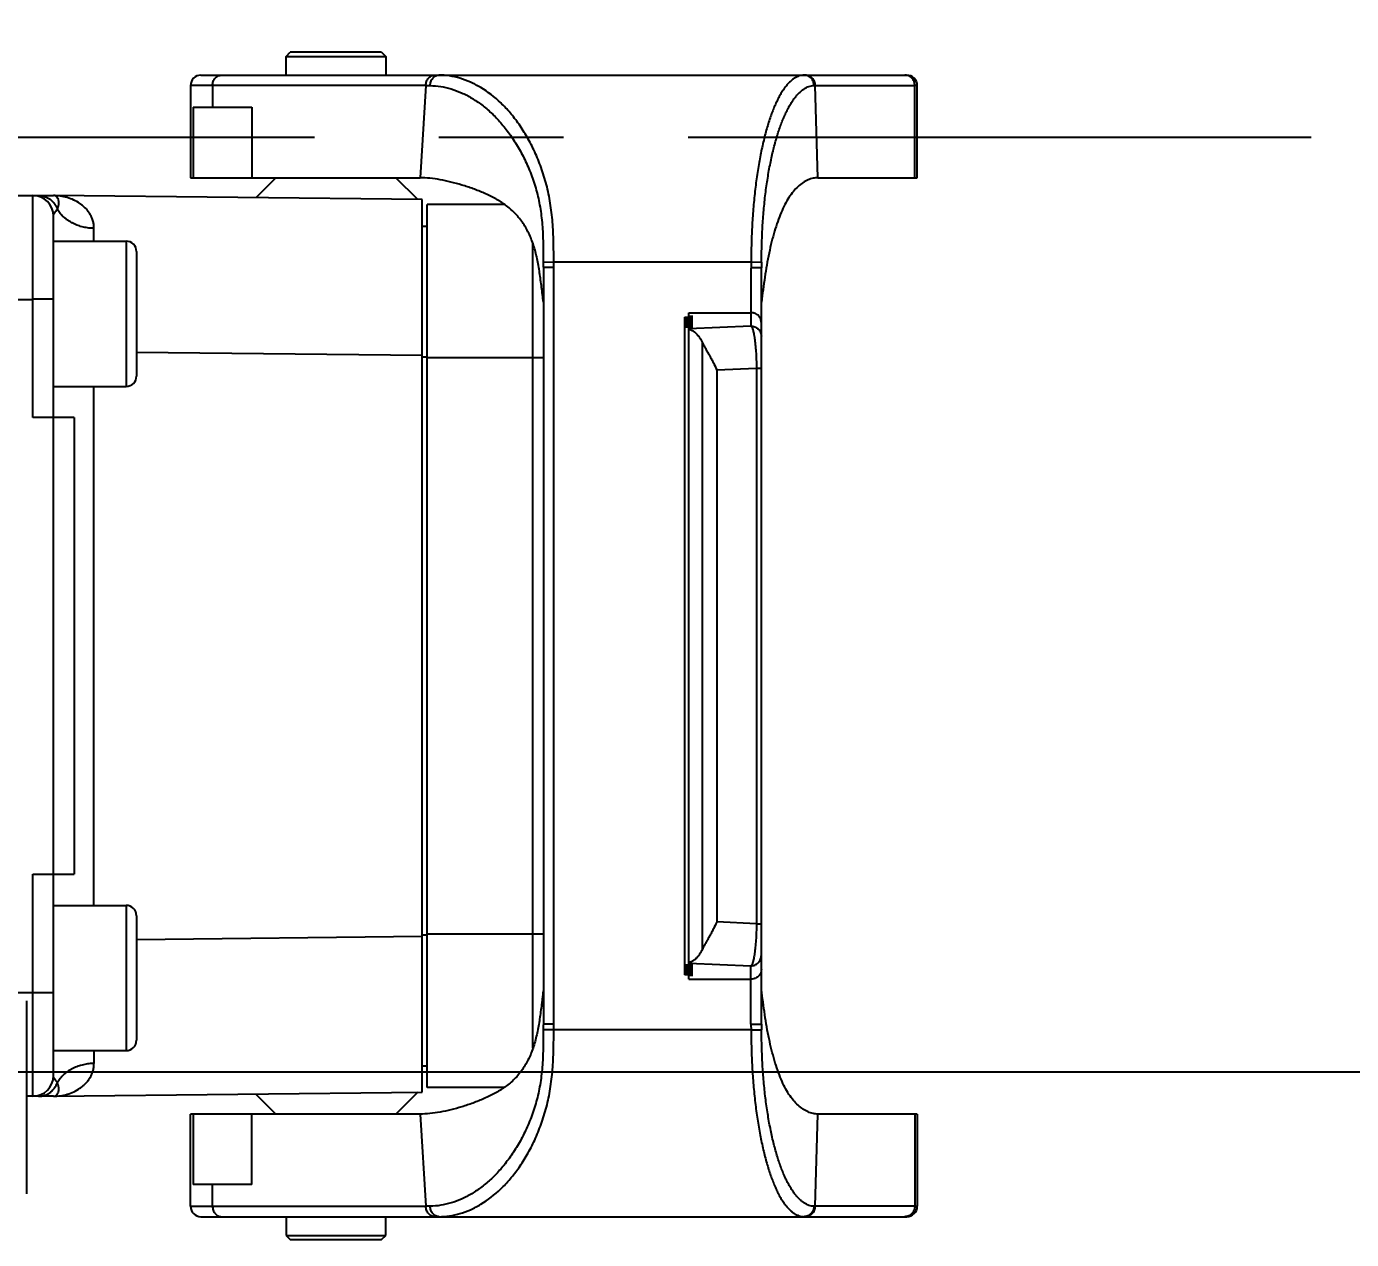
# Model space of a CAD drawing. Header units: millimetres. Extents: x 4086 to 8300, y 123 to 1549.
# Drawn here: x 7021.51 to 7037.47, y 468.2 to 482.81 of the extents above; entities that cross this region are included whole.
import ezdxf

# ---------------------------------------------------------------- set-up
doc = ezdxf.new("R2010")
doc.units = ezdxf.units.MM
doc.linetypes.add('CENTER', pattern=[0.6, 0.375, -0.075, 0.075, -0.075])
for name, color, linetype in [('中心线', 7, 'Continuous'), ('外形图', 7, 'Continuous'), ('尺寸标注', 7, 'Continuous')]:
    doc.layers.add(name, color=color, linetype=linetype)
doc.styles.add('思源黑', font='SourceHanSansCN-Normal.ttf')
doc.dimstyles.new('尺寸标注_1_4比例', dxfattribs={"dimtxt": 7, "dimasz": 6, "dimexe": 2, "dimexo": 1.5, "dimgap": 1, "dimtad": 1, "dimdec": 1, "dimlfac": 4, "dimdsep": 46, "dimtxsty": '思源黑', "dimcen": 0.09, "dimadec": 0, "dimazin": 0, "dimtp": 0.01, "dimtm": 0.01, "dimtfac": 1, "dimtdec": 1, "dimtofl": 0, "dimtmove": 0, "dimatfit": 3, "dimfxl": 1, "dimtolj": 1, "dimarcsym": 0})

# ---------------------------------------------------------------- blocks, each defined once
blk = doc.blocks.new('*D977')
at = {"layer": 'Defpoints', "color": 0}
for p in [(7018.764, 492.731), (7018.764, 470.221), (7046.821, 470.221)]:
    blk.add_point(p, dxfattribs=at)
at = {"layer": '尺寸标注', "color": 0, "lineweight": -2}
for p, q in [((7020.264, 492.731), (7048.821, 492.731)), ((7046.821, 486.731), (7046.821, 476.221)), ((7020.264, 470.221), (7048.821, 470.221))]:
    blk.add_line(p, q, dxfattribs=at)
at = {"layer": '尺寸标注', "color": 0}
for points in [[(7047.821, 486.731), (7045.821, 486.731), (7046.821, 492.731)], [(7045.821, 476.221), (7047.821, 476.221), (7046.821, 470.221)]]:
    blk.add_solid(points, dxfattribs=at)
at = {"layer": '尺寸标注', "color": 0, "insert": (7042.196, 481.476), "char_height": 7, "attachment_point": 5, "rotation": 90, "style": '思源黑'}
blk.add_mtext('\\A1;90', dxfattribs=at)

msp = doc.modelspace()

# ---------------------------------------------------------------- linework, layer by layer
at = {"layer": '中心线', "linetype": 'CENTER', "ltscale": 20}
msp.add_line((7036.9807, 481.4763), (6843.6609, 481.4763), dxfattribs=at)
at = {"layer": '外形图'}
for p, q in [((7024.639, 482.4513), (7024.689, 482.5013)), ((7024.639, 482.4513), (7025.839, 482.4513)), ((7024.639, 482.2263), (7024.639, 482.4513)), ((7025.789, 482.5013), (7024.689, 482.5013)), ((7025.789, 482.5013), (7025.839, 482.4513)), ((7025.839, 482.4513), (7025.839, 482.2263)), ((7023.6141, 482.2263), (7032.114, 482.2263)), ((7023.7549, 482.1013), (7023.489, 482.1013)), ((7023.489, 482.1013), (7023.489, 480.9905)), ((7026.3232, 482.1012), (7023.7549, 482.1013)), ((7023.7549, 482.1013), (7023.7549, 481.8405)), ((7026.3232, 482.1012), (7026.2529, 480.9905)), ((7026.3232, 482.1012), (7026.3753, 482.1002)), ((7030.9962, 482.1008), (7031.0108, 482.1012)), ((7031.0108, 482.1012), (7032.21, 482.1012)), ((7031.043, 480.9905), (7031.0108, 482.1012)), ((7032.239, 482.1013), (7032.21, 482.1013)), ((7032.21, 480.9905), (7032.21, 482.1012)), ((7032.239, 480.9905), (7032.239, 482.1013)), ((7023.5191, 481.8405), (7024.2252, 481.8405)), ((7023.5191, 481.8405), (7023.5191, 480.9905)), ((7024.2252, 481.8405), (7024.2252, 480.9905)), ((7023.489, 480.9905), (7026.2529, 480.9905)), ((7024.5166, 480.9905), (7024.2749, 480.7488)), ((7026.2251, 480.7268), (7025.9615, 480.9905)), ((7031.043, 480.9905), (7032.239, 480.9905)), ((7021.014, 480.7763), (7021.8389, 480.7763)), ((7021.589, 479.5261), (7021.589, 480.7763)), ((7026.2765, 480.7263), (7021.8389, 480.7763)), ((7026.2765, 469.9763), (7026.2765, 480.7263)), ((7021.839, 470.1763), (7021.839, 480.5263)), ((7027.2682, 480.67), (7026.339, 480.67)), ((7026.339, 470.0325), (7026.339, 480.67)), ((7026.2765, 480.4075), (7026.339, 480.4075)), ((7021.839, 480.2263), (7022.714, 480.2263)), ((7022.714, 480.2263), (7022.714, 478.4763)), ((7022.839, 480.1013), (7022.839, 478.6013)), ((7027.6122, 470.5059), (7027.6122, 480.1966)), ((7027.7365, 479.9754), (7027.8615, 479.9763)), ((7027.737, 479.9072), (7027.737, 470.7954)), ((7027.8617, 479.9763), (7030.2378, 479.9763)), ((7027.8617, 470.794), (7027.862, 479.9086)), ((7030.2378, 479.9763), (7030.3629, 479.9744)), ((7030.362, 470.7956), (7030.362, 479.907)), ((7030.237, 479.8311), (7030.2347, 479.3648)), ((7021.839, 479.5263), (7021.589, 479.5261)), ((7021.589, 478.1013), (7021.589, 479.5257)), ((7029.4411, 479.3122), (7029.537, 479.3184)), ((7029.537, 479.3049), (7029.4411, 479.3122)), ((7029.4411, 471.3903), (7029.4411, 479.3122)), ((7029.4411, 479.2987), (7029.537, 479.3049)), ((7029.537, 479.2914), (7029.4411, 479.2987)), ((7029.4411, 479.2853), (7029.537, 479.2914)), ((7029.537, 479.278), (7029.4411, 479.2853)), ((7029.4411, 479.2718), (7029.537, 479.278)), ((7029.537, 479.2645), (7029.4411, 479.2718)), ((7029.4411, 479.2584), (7029.537, 479.2645)), ((7029.537, 479.2511), (7029.4411, 479.2584)), ((7029.4411, 479.2449), (7029.537, 479.2511)), ((7029.487, 479.3648), (7030.237, 479.3648)), ((7029.487, 479.3151), (7029.487, 479.3648)), ((7029.537, 479.3184), (7029.487, 479.3222)), ((7030.237, 479.3648), (7030.237, 479.2044)), ((7029.537, 479.2376), (7029.4411, 479.2449)), ((7029.4411, 479.2314), (7029.537, 479.2376)), ((7029.537, 479.2241), (7029.4411, 479.2314)), ((7029.4411, 479.218), (7029.537, 479.2241)), ((7029.537, 479.2107), (7029.4411, 479.218)), ((7029.4411, 479.2045), (7029.537, 479.2107)), ((7029.537, 479.1972), (7029.4411, 479.2045)), ((7029.4411, 479.1911), (7029.537, 479.1972)), ((7029.537, 479.1837), (7029.4411, 479.1911)), ((7030.237, 479.2044), (7029.487, 479.1716)), ((7029.487, 479.1805), (7029.537, 479.1837)), ((7029.487, 471.522), (7029.487, 479.1805)), ((7029.653, 471.7002), (7029.653, 479.0024)), ((7022.839, 478.8904), (7026.2765, 478.8517)), ((7026.2765, 478.8325), (7026.339, 478.8325)), ((7027.737, 478.82), (7026.339, 478.82)), ((7029.8253, 478.6761), (7030.3033, 478.697)), ((7029.8253, 478.6761), (7029.8253, 472.0265)), ((7030.3033, 478.697), (7030.362, 478.697)), ((7030.3033, 478.697), (7030.3033, 472.0056)), ((7021.839, 478.4763), (7022.714, 478.4763)), ((7022.3259, 472.2263), (7022.3259, 478.4763)), ((7022.089, 478.1013), (7021.589, 478.1013)), ((7022.089, 478.1013), (7022.089, 472.6013)), ((7021.589, 472.6013), (7022.089, 472.6013)), ((7021.589, 469.9263), (7021.589, 472.6013)), ((7021.839, 472.2263), (7022.714, 472.2263)), ((7022.714, 472.2263), (7022.714, 470.4763)), ((7022.839, 472.1013), (7022.839, 470.6013)), ((7030.3033, 472.0056), (7029.8253, 472.0265)), ((7030.3033, 472.0056), (7030.362, 472.0056)), ((7026.2765, 471.8508), (7022.839, 471.8121)), ((7026.2765, 471.87), (7026.339, 471.87)), ((7026.339, 471.8825), (7027.737, 471.8825)), ((7029.4411, 471.5115), (7029.537, 471.5188)), ((7029.537, 471.5053), (7029.4411, 471.5115)), ((7029.4411, 471.498), (7029.537, 471.5053)), ((7029.537, 471.4919), (7029.4411, 471.498)), ((7029.4411, 471.4846), (7029.537, 471.4919)), ((7029.537, 471.4784), (7029.4411, 471.4846)), ((7029.4411, 471.4711), (7029.537, 471.4784)), ((7029.537, 471.4649), (7029.4411, 471.4711)), ((7029.4411, 471.4576), (7029.537, 471.4649)), ((7029.537, 471.4515), (7029.4411, 471.4576)), ((7029.4411, 471.4442), (7029.537, 471.4515)), ((7029.537, 471.438), (7029.4411, 471.4442)), ((7029.4411, 471.4307), (7029.537, 471.438)), ((7029.487, 471.5309), (7030.237, 471.4981)), ((7029.537, 471.5188), (7029.487, 471.522)), ((7030.237, 471.3377), (7030.237, 471.4981)), ((7030.362, 471.4543), (7030.362, 471.4541)), ((7029.537, 471.4246), (7029.4411, 471.4307)), ((7029.4411, 471.4173), (7029.537, 471.4246)), ((7029.537, 471.4111), (7029.4411, 471.4173)), ((7029.4411, 471.4038), (7029.537, 471.4111)), ((7029.537, 471.3976), (7029.4411, 471.4038)), ((7029.4411, 471.3903), (7029.537, 471.3976)), ((7029.537, 471.3842), (7029.4411, 471.3903)), ((7029.487, 471.3377), (7029.487, 471.3874)), ((7029.487, 471.3804), (7029.537, 471.3842)), ((7029.487, 471.3377), (7030.237, 471.3377)), ((7030.237, 470.7956), (7030.237, 471.3377)), ((7021.014, 471.1764), (7021.839, 471.1763)), ((7021.514, 471.0763), (7021.514, 468.7513)), ((7027.8617, 470.7263), (7027.8617, 470.794)), ((7027.8615, 470.7263), (7027.7365, 470.7271)), ((7030.2374, 470.7263), (7027.8617, 470.7263)), ((7030.2378, 470.7263), (7030.3629, 470.7281)), ((7021.839, 470.4763), (7022.714, 470.4763)), ((7026.2765, 470.295), (7026.339, 470.295)), ((7027.2682, 470.0325), (7026.339, 470.0325)), ((7021.8389, 469.9263), (7021.514, 469.9263)), ((7021.8389, 469.9263), (7026.2765, 469.9763)), ((7024.5166, 469.7121), (7024.2749, 469.9537)), ((7026.2251, 469.9757), (7025.9615, 469.7121)), ((7026.2529, 469.7121), (7023.489, 469.7121)), ((7023.489, 468.6013), (7023.489, 469.7121)), ((7023.5191, 469.7121), (7023.5191, 468.8621)), ((7024.2252, 468.8621), (7024.2252, 469.7121)), ((7026.2529, 469.7121), (7026.3232, 468.6014)), ((7031.0108, 468.6013), (7031.043, 469.7121)), ((7032.239, 469.7121), (7031.043, 469.7121)), ((7032.21, 469.7121), (7032.21, 468.6013)), ((7032.239, 469.7121), (7032.239, 468.6013)), ((7024.2252, 468.8621), (7023.5191, 468.8621)), ((7023.7549, 468.6013), (7023.7549, 468.8621)), ((7023.489, 468.6013), (7023.7549, 468.6013)), ((7026.3753, 468.6023), (7026.3232, 468.6014)), ((7031.0108, 468.6013), (7030.9962, 468.6017)), ((7032.21, 468.6013), (7031.0108, 468.6013)), ((7032.21, 468.6013), (7032.239, 468.6013)), ((7023.614, 468.4763), (7032.114, 468.4763)), ((7024.639, 468.4763), (7024.639, 468.2513)), ((7025.839, 468.2513), (7025.839, 468.4763)), ((7024.639, 468.2513), (7025.839, 468.2513)), ((7024.639, 468.2513), (7024.689, 468.2013)), ((7025.789, 468.2013), (7025.839, 468.2513)), ((7024.689, 468.2013), (7025.789, 468.2013))]:
    msp.add_line(p, q, dxfattribs=at)
for centre, radius, start, end in [((7023.614, 482.1013), 0.125, 90, 180), ((7032.114, 482.1013), 0.125, 0, 90), ((7021.589, 480.5263), 0.25, 0, 90), ((7022.714, 480.1013), 0.125, 0, 90), ((7045.0115, 480.0812), 17.2754, 180.35091, 180.57733), ((7058.4082, 479.5761), 28.0482, 179.18623, 179.32401), ((7022.714, 478.6013), 0.125, 270, 0), ((7022.714, 472.1013), 0.125, 0, 90), ((7044.9572, 470.6217), 17.2211, 179.4221, 179.64923), ((7058.4209, 471.1266), 28.0609, 180.67602, 180.81374), ((7095.8325, 470.7633), 73.5073, 180.223993, 180.343925), ((7022.714, 470.6013), 0.125, 270, 0), ((7021.589, 470.1763), 0.25, 270, 0), ((7023.614, 468.6013), 0.125, 180, 270), ((7032.114, 468.6013), 0.125, 270, 0)]:
    msp.add_arc(centre, radius, start, end, dxfattribs=at)
for points, knots in [([(7023.7549, 482.1013), (7023.7549, 482.1094), (7023.7563, 482.1257), (7023.7623, 482.1492), (7023.7721, 482.1709), (7023.7853, 482.1899), (7023.8014, 482.2057), (7023.8199, 482.2174), (7023.84, 482.2246), (7023.854, 482.2263), (7023.8609, 482.2263)], [0, 0, 0, 0, 0.1348672, 0.2683094, 0.3990774, 0.5262669, 0.6494659, 0.7688596, 0.885257, 1, 1, 1, 1]), ([(7026.3232, 482.1013), (7026.3232, 482.1094), (7026.3245, 482.1257), (7026.3305, 482.1492), (7026.3403, 482.1709), (7026.3535, 482.1899), (7026.3696, 482.2057), (7026.3881, 482.2174), (7026.4082, 482.2246), (7026.4222, 482.2263), (7026.4292, 482.2263)], [0, 0, 0, 0, 0.1348674, 0.2683097, 0.3990782, 0.5262679, 0.649466, 0.7688584, 0.8852551, 1, 1, 1, 1]), ([(7026.3753, 482.1002), (7026.3753, 482.1079), (7026.3764, 482.1236), (7026.3818, 482.1469), (7026.3915, 482.1694), (7026.4049, 482.1896), (7026.4217, 482.206), (7026.4406, 482.2179), (7026.4604, 482.2248), (7026.4738, 482.2263), (7026.4802, 482.2263)], [0, 0, 0, 0, 0.1263199, 0.2587102, 0.3940138, 0.5279955, 0.6572127, 0.7795914, 0.8937001, 1, 1, 1, 1]), ([(7027.8615, 479.9763), (7027.8617, 480.0165), (7027.8617, 480.0967), (7027.8601, 480.2168), (7027.8559, 480.3362), (7027.8486, 480.4544), (7027.8372, 480.5709), (7027.8214, 480.6853), (7027.8008, 480.797), (7027.7753, 480.9056), (7027.7454, 481.0107), (7027.7116, 481.112), (7027.6742, 481.2095), (7027.6209, 481.3324), (7027.5474, 481.4758), (7027.4637, 481.6083), (7027.3928, 481.7051), (7027.3215, 481.7932), (7027.1949, 481.9283), (7027.0331, 482.0543), (7026.8619, 482.144), (7026.7352, 482.1912), (7026.6078, 482.2198), (7026.5224, 482.2263), (7026.4802, 482.2263)], [0, 0, 0, 0, 0.0413724, 0.0826255, 0.1236417, 0.1643049, 0.2045057, 0.2441442, 0.2831349, 0.3214082, 0.3589071, 0.3955848, 0.4314051, 0.4663407, 0.5334871, 0.5970152, 0.6274423, 0.6569969, 0.7136161, 0.8178192, 0.8660658, 0.9121609, 0.9566149, 1, 1, 1, 1]), ([(7030.8765, 482.2263), (7030.8662, 482.2263), (7030.8453, 482.2245), (7030.8142, 482.2165), (7030.7832, 482.2032), (7030.7525, 482.1847), (7030.7221, 482.1612), (7030.692, 482.1325), (7030.6624, 482.0988), (7030.6332, 482.0602), (7030.6047, 482.0167), (7030.5768, 481.9683), (7030.5496, 481.9152), (7030.5232, 481.8574), (7030.4977, 481.795), (7030.4642, 481.7036), (7030.425, 481.5787), (7030.3833, 481.4164), (7030.346, 481.2397), (7030.3135, 481.05), (7030.2865, 480.8492), (7030.2656, 480.6392), (7030.2533, 480.4593), (7030.2462, 480.3125), (7030.2423, 480.2009), (7030.2395, 480.0888), (7030.2382, 480.0138), (7030.2378, 479.9763)], [0, 0, 0, 0, 0.0126006, 0.0255663, 0.039189, 0.0537158, 0.0693462, 0.0862342, 0.1044946, 0.1242102, 0.1454383, 0.1682162, 0.1925647, 0.2184904, 0.2459883, 0.2750451, 0.337725, 0.4062346, 0.4801354, 0.5588773, 0.641814, 0.7282189, 0.8172958, 0.8625712, 0.9081894, 0.9540371, 1, 1, 1, 1]), ([(7030.9962, 482.1008), (7030.9963, 482.1165), (7030.992, 482.1408), (7030.9775, 482.1699), (7030.962, 482.1901), (7030.9428, 482.2063), (7030.9213, 482.2181), (7030.8989, 482.2248), (7030.8838, 482.2263), (7030.8765, 482.2263)], [0, 0, 0, 0, 0.2439295, 0.3743818, 0.506421, 0.6372811, 0.7645379, 0.8857697, 1, 1, 1, 1]), ([(7031.0108, 482.1012), (7031.0108, 482.1094), (7031.0093, 482.1257), (7031.0025, 482.1493), (7030.9913, 482.1711), (7030.9764, 482.1901), (7030.9581, 482.2058), (7030.9373, 482.2175), (7030.9146, 482.2246), (7030.8989, 482.2263), (7030.8911, 482.2263)], [0, 0, 0, 0, 0.1276282, 0.2548618, 0.3813638, 0.506903, 0.6313903, 0.7548993, 0.8776549, 1, 1, 1, 1]), ([(7032.21, 482.1012), (7032.21, 482.1094), (7032.2084, 482.1257), (7032.2016, 482.1493), (7032.1904, 482.1711), (7032.1754, 482.1901), (7032.1571, 482.2058), (7032.1362, 482.2175), (7032.1135, 482.2246), (7032.0977, 482.2263), (7032.0898, 482.2263)], [0, 0, 0, 0, 0.1274098, 0.2544578, 0.3808342, 0.5063274, 0.6308573, 0.7544906, 0.877433, 1, 1, 1, 1]), ([(7026.3753, 482.1002), (7026.4173, 482.0996), (7026.5023, 482.092), (7026.6287, 482.0627), (7026.7544, 482.0156), (7026.8783, 481.9509), (7026.9995, 481.8689), (7027.1165, 481.7694), (7027.2079, 481.6731), (7027.2778, 481.5882), (7027.3293, 481.5197), (7027.3791, 481.4475), (7027.4433, 481.3452), (7027.5172, 481.2075), (7027.5933, 481.0296), (7027.6448, 480.8718), (7027.6779, 480.7397), (7027.6982, 480.6371), (7027.7136, 480.5319), (7027.7244, 480.4244), (7027.731, 480.3147), (7027.7344, 480.2031), (7027.7358, 480.0898), (7027.7362, 480.0137), (7027.7365, 479.9754)], [0, 0, 0, 0, 0.0452546, 0.0915305, 0.139417, 0.189394, 0.2418071, 0.2967782, 0.3544982, 0.3845071, 0.4152785, 0.4467798, 0.4789606, 0.5454003, 0.6149182, 0.6870762, 0.7240137, 0.7615337, 0.799683, 0.8384831, 0.8779369, 0.9180405, 0.9587554, 1, 1, 1, 1]), ([(7030.3629, 479.9744), (7030.3639, 480.0449), (7030.3667, 480.1851), (7030.3752, 480.3934), (7030.3897, 480.5972), (7030.4102, 480.7946), (7030.4368, 480.9835), (7030.469, 481.1622), (7030.5059, 481.3291), (7030.5473, 481.4824), (7030.5861, 481.6006), (7030.6194, 481.687), (7030.6447, 481.7461), (7030.6708, 481.8009), (7030.6978, 481.8514), (7030.7255, 481.8975), (7030.7539, 481.9391), (7030.7829, 481.9761), (7030.8124, 482.0084), (7030.8423, 482.0361), (7030.8726, 482.059), (7030.9032, 482.0771), (7030.9341, 482.0903), (7030.9651, 482.0985), (7030.986, 482.1006), (7030.9962, 482.1008)], [0, 0, 0, 0, 0.0908331, 0.1806201, 0.2686233, 0.354077, 0.4362329, 0.5144234, 0.5880065, 0.6563776, 0.7190144, 0.7481088, 0.7757044, 0.8017972, 0.8263846, 0.8494707, 0.87107, 0.891216, 0.9099685, 0.9274094, 0.9436465, 0.9588212, 0.9731144, 0.9867513, 1, 1, 1, 1]), ([(7027.737, 479.4905), (7027.7335, 479.5203), (7027.7265, 479.58), (7027.7159, 479.6692), (7027.7048, 479.7577), (7027.6926, 479.8451), (7027.6787, 479.931), (7027.6624, 480.015), (7027.6431, 480.0966), (7027.6202, 480.1754), (7027.5932, 480.251), (7027.5618, 480.3228), (7027.5258, 480.3905), (7027.4855, 480.454), (7027.4409, 480.5131), (7027.3919, 480.5675), (7027.3386, 480.6172), (7027.2908, 480.6546), (7027.2509, 480.6823), (7027.2202, 480.7021), (7027.1888, 480.7209), (7027.1464, 480.7449), (7027.0923, 480.773), (7027.0261, 480.8037), (7026.9592, 480.8319), (7026.8698, 480.866), (7026.7583, 480.9031), (7026.6258, 480.9396), (7026.4972, 480.9676), (7026.3734, 480.9858), (7026.2923, 480.9905), (7026.2529, 480.9905)], [0, 0, 0, 0, 0.03774, 0.0753465, 0.1126883, 0.1496369, 0.1860712, 0.2218821, 0.2569797, 0.2913016, 0.3248225, 0.3575633, 0.389579, 0.4209565, 0.4518246, 0.4823526, 0.5127345, 0.5431484, 0.558405, 0.5736926, 0.5889945, 0.6042973, 0.6348826, 0.6654015, 0.6957922, 0.7259833, 0.785457, 0.8431457, 0.8983315, 0.9505832, 1, 1, 1, 1]), ([(7031.043, 480.9905), (7031.0334, 480.9905), (7031.0138, 480.9893), (7030.9842, 480.9841), (7030.954, 480.9757), (7030.9124, 480.9597), (7030.8603, 480.9311), (7030.8008, 480.8843), (7030.7445, 480.8243), (7030.6919, 480.7514), (7030.6432, 480.6663), (7030.5981, 480.5694), (7030.5565, 480.4614), (7030.5186, 480.3434), (7030.4843, 480.2162), (7030.4428, 480.0326), (7030.4012, 479.7898), (7030.375, 479.5916), (7030.362, 479.4905)], [0, 0, 0, 0, 0.0164525, 0.0335428, 0.0513861, 0.0700193, 0.1096071, 0.1524606, 0.1990478, 0.2500022, 0.3058173, 0.3667237, 0.4327013, 0.5035228, 0.5787943, 0.6579923, 0.8255154, 1, 1, 1, 1]), ([(7021.6587, 480.7763), (7021.671, 480.7763), (7021.6958, 480.7743), (7021.7319, 480.7654), (7021.7663, 480.7509), (7021.7982, 480.7311), (7021.8268, 480.7065), (7021.8514, 480.6776), (7021.8714, 480.6451), (7021.8814, 480.6217), (7021.8855, 480.6096)], [0, 0, 0, 0, 0.123211, 0.2466511, 0.3705274, 0.4950037, 0.6201853, 0.7461107, 0.872748, 1, 1, 1, 1]), ([(7022.3266, 480.3805), (7022.3268, 480.3969), (7022.3247, 480.4292), (7022.3146, 480.4757), (7022.2983, 480.5187), (7022.2769, 480.558), (7022.2514, 480.5938), (7022.2223, 480.6261), (7022.1904, 480.6549), (7022.145, 480.6889), (7022.0836, 480.7238), (7022.0049, 480.7535), (7021.9228, 480.7716), (7021.8669, 480.7759), (7021.8389, 480.7763)], [0, 0, 0, 0, 0.071057, 0.13898, 0.204642, 0.2687197, 0.3316971, 0.3939627, 0.455738, 0.5170862, 0.6384648, 0.7589195, 0.8791733, 1, 1, 1, 1]), ([(7021.8855, 480.6096), (7021.8874, 480.6139), (7021.8908, 480.6223), (7021.8949, 480.6344), (7021.8981, 480.6457), (7021.9012, 480.659), (7021.9036, 480.6741), (7021.9048, 480.695), (7021.9024, 480.7172), (7021.8946, 480.7392), (7021.8833, 480.7556), (7021.8719, 480.7655), (7021.8622, 480.7709), (7021.8547, 480.7739), (7021.847, 480.7758), (7021.8417, 480.7762), (7021.839, 480.7763)], [0, 0, 0, 0, 0.0698357, 0.1328158, 0.1901374, 0.2425217, 0.335231, 0.4155288, 0.5508279, 0.6625354, 0.7575027, 0.8424054, 0.88273, 0.9220395, 0.9608266, 1, 1, 1, 1]), ([(7021.839, 480.5263), (7021.839, 480.5297), (7021.8396, 480.5365), (7021.8421, 480.5468), (7021.846, 480.5571), (7021.8534, 480.5715), (7021.8662, 480.5895), (7021.8786, 480.6029), (7021.8855, 480.6096)], [0, 0, 0, 0, 0.1030705, 0.2100558, 0.3227175, 0.4422852, 0.7046898, 1, 1, 1, 1]), ([(7022.3266, 480.3805), (7022.3054, 480.3809), (7022.2625, 480.3839), (7022.198, 480.3952), (7022.1445, 480.4107), (7022.1027, 480.427), (7022.0721, 480.4411), (7022.0426, 480.457), (7022.0144, 480.4747), (7021.9879, 480.494), (7021.9631, 480.5148), (7021.9403, 480.5369), (7021.9131, 480.5674), (7021.8956, 480.5924), (7021.8855, 480.6096)], [0, 0, 0, 0, 0.1222902, 0.2489486, 0.3783876, 0.4435552, 0.5086262, 0.57335, 0.6375106, 0.7009022, 0.7633197, 0.8245705, 0.8844888, 1, 1, 1, 1]), ([(7022.3258, 480.2266), (7022.3259, 480.2401), (7022.3261, 480.2914), (7022.3263, 480.3427), (7022.3266, 480.3805)], [0, 0, 0, 0, 0.2632388, 1, 1, 1, 1]), ([(7027.862, 479.9086), (7027.8538, 479.9085), (7027.8379, 479.9083), (7027.8183, 479.9081), (7027.8033, 479.908), (7027.7929, 479.9079), (7027.7831, 479.9078), (7027.774, 479.9077), (7027.7658, 479.9076), (7027.7585, 479.9075), (7027.7531, 479.9075), (7027.7492, 479.9074), (7027.7467, 479.9074), (7027.7445, 479.9074), (7027.7426, 479.9074), (7027.7409, 479.9073), (7027.7396, 479.9073), (7027.7386, 479.9073), (7027.738, 479.9072), (7027.7377, 479.9072), (7027.7374, 479.9072), (7027.7372, 479.9072), (7027.7371, 479.9072), (7027.737, 479.9072), (7027.737, 479.9072)], [0, 0, 0, 0, 0.1947478, 0.3820273, 0.4706082, 0.5546722, 0.6334131, 0.7060756, 0.7719629, 0.8304432, 0.8809553, 0.9030686, 0.923015, 0.9407459, 0.9562196, 0.9693982, 0.9802512, 0.988752, 0.9921143, 0.9948818, 0.997053, 0.9986276, 0.9996065, 1, 1, 1, 1]), ([(7027.862, 479.9086), (7027.8619, 479.9142), (7027.8618, 479.9283), (7027.8617, 479.9509), (7027.8617, 479.9678), (7027.8617, 479.9763)], [0, 0, 0, 0, 0.25, 0.6250002, 1, 1, 1, 1]), ([(7030.2374, 479.9069), (7030.2373, 479.9006), (7030.2372, 479.8848), (7030.2371, 479.8595), (7030.2371, 479.8406), (7030.237, 479.8311)], [0, 0, 0, 0, 0.2500004, 0.6249999, 1, 1, 1, 1]), ([(7030.362, 479.9069), (7030.362, 479.9069), (7030.362, 479.9069), (7030.362, 479.9069), (7030.3619, 479.9069), (7030.3618, 479.9069), (7030.3616, 479.9069), (7030.3614, 479.9069), (7030.361, 479.9069), (7030.3606, 479.9069), (7030.3601, 479.9069), (7030.3594, 479.9069), (7030.3582, 479.9069), (7030.3565, 479.9069), (7030.3546, 479.9069), (7030.3524, 479.9069), (7030.3499, 479.9069), (7030.3461, 479.9069), (7030.3406, 479.9069), (7030.3333, 479.9069), (7030.3251, 479.9069), (7030.3161, 479.9069), (7030.3063, 479.9069), (7030.2958, 479.9069), (7030.2808, 479.9069), (7030.2611, 479.9069), (7030.2452, 479.9069), (7030.2371, 479.9069)], [0, 0, 0, 0, 0.0000753, 0.0003013, 0.0006778, 0.0012046, 0.0027093, 0.0048146, 0.0075196, 0.0108222, 0.0147204, 0.019212, 0.0299647, 0.0430535, 0.0584479, 0.0761099, 0.0959978, 0.1180629, 0.1685089, 0.2269622, 0.2928604, 0.3655693, 0.4443891, 0.5285613, 0.6172757, 0.8048811, 1, 1, 1, 1]), ([(7030.2378, 479.9763), (7030.2378, 479.9705), (7030.2376, 479.956), (7030.2374, 479.9329), (7030.2374, 479.9156), (7030.2374, 479.9069)], [0, 0, 0, 0, 0.25, 0.6250006, 1, 1, 1, 1]), ([(7021.014, 479.5254), (7021.1099, 479.5254), (7021.3015, 479.5257), (7021.4932, 479.5257), (7021.589, 479.5257)], [0, 0, 0, 0, 0.5, 1, 1, 1, 1]), ([(7030.362, 479.2483), (7030.362, 479.255), (7030.3607, 479.2686), (7030.355, 479.2886), (7030.3453, 479.3078), (7030.3314, 479.3258), (7030.3131, 479.3418), (7030.2944, 479.3524), (7030.2776, 479.3588), (7030.2662, 479.3618), (7030.2567, 479.3634), (7030.2494, 479.3643), (7030.2421, 479.3648), (7030.2372, 479.3648), (7030.2347, 479.3648)], [0, 0, 0, 0, 0.1050824, 0.2121053, 0.3230972, 0.4402149, 0.5656654, 0.701244, 0.7730845, 0.8472548, 0.8850531, 0.9231945, 0.9615476, 1, 1, 1, 1]), ([(7029.487, 479.1681), (7029.491, 479.1672), (7029.499, 479.1648), (7029.5108, 479.1604), (7029.5225, 479.1551), (7029.534, 479.1488), (7029.5454, 479.1415), (7029.5605, 479.1303), (7029.5789, 479.1138), (7029.5995, 479.0907), (7029.6262, 479.0545), (7029.643, 479.0239), (7029.653, 479.0024)], [0, 0, 0, 0, 0.0509361, 0.1028231, 0.1557116, 0.2099255, 0.2656524, 0.3229878, 0.4429141, 0.5704292, 0.7058442, 1, 1, 1, 1]), ([(7030.237, 479.2044), (7030.2446, 479.2044), (7030.2603, 479.203), (7030.2836, 479.1963), (7030.306, 479.1847), (7030.326, 479.1685), (7030.3423, 479.1486), (7030.3539, 479.1262), (7030.3606, 479.103), (7030.362, 479.0873), (7030.362, 479.0797)], [0, 0, 0, 0, 0.1166557, 0.2402786, 0.3689986, 0.5003906, 0.631717, 0.760256, 0.8836237, 1, 1, 1, 1]), ([(7030.237, 479.2044), (7030.2381, 479.2038), (7030.2402, 479.2022), (7030.2431, 479.199), (7030.2459, 479.1949), (7030.25, 479.1876), (7030.255, 479.176), (7030.2594, 479.1627), (7030.2629, 479.1502), (7030.2666, 479.1353), (7030.2711, 479.1144), (7030.2762, 479.0866), (7030.2809, 479.055), (7030.2854, 479.02), (7030.2911, 478.9665), (7030.297, 478.8926), (7030.3016, 478.7974), (7030.303, 478.731), (7030.3033, 478.697)], [0, 0, 0, 0, 0.0070103, 0.0152755, 0.0249838, 0.0362468, 0.0636706, 0.0978495, 0.1175104, 0.1388917, 0.1868186, 0.2416257, 0.3032844, 0.3717547, 0.4469075, 0.6149982, 0.8021384, 1, 1, 1, 1]), ([(7029.653, 479.0024), (7029.6559, 478.9962), (7029.662, 478.9838), (7029.6754, 478.9584), (7029.6937, 478.9258), (7029.7167, 478.8858), (7029.74, 478.8448), (7029.763, 478.8032), (7029.7924, 478.7474), (7029.8128, 478.7048), (7029.8253, 478.6761)], [0, 0, 0, 0, 0.0550174, 0.1126137, 0.2334373, 0.3590972, 0.4872999, 0.6164733, 0.745506, 1, 1, 1, 1]), ([(7029.8253, 472.0265), (7029.8128, 471.9977), (7029.7924, 471.9551), (7029.763, 471.8993), (7029.74, 471.8577), (7029.7167, 471.8167), (7029.6937, 471.7768), (7029.6754, 471.7441), (7029.662, 471.7187), (7029.6559, 471.7063), (7029.653, 471.7002)], [0, 0, 0, 0, 0.254494, 0.3835267, 0.5127001, 0.6409028, 0.7665627, 0.8873863, 0.9449826, 1, 1, 1, 1]), ([(7030.3033, 472.0056), (7030.303, 471.9715), (7030.3016, 471.9051), (7030.297, 471.8099), (7030.2911, 471.736), (7030.2854, 471.6826), (7030.2809, 471.6475), (7030.2762, 471.616), (7030.2711, 471.5881), (7030.2666, 471.5672), (7030.2629, 471.5523), (7030.2594, 471.5398), (7030.255, 471.5265), (7030.25, 471.515), (7030.2459, 471.5077), (7030.2431, 471.5035), (7030.2402, 471.5003), (7030.2381, 471.4987), (7030.237, 471.4981)], [0, 0, 0, 0, 0.1978616, 0.3850018, 0.5530925, 0.6282453, 0.6967156, 0.7583743, 0.8131814, 0.8611083, 0.8824896, 0.9021505, 0.9363294, 0.9637532, 0.9750162, 0.9847245, 0.9929897, 1, 1, 1, 1]), ([(7029.653, 471.7002), (7029.643, 471.6786), (7029.6262, 471.6481), (7029.5995, 471.6118), (7029.5789, 471.5887), (7029.5605, 471.5722), (7029.5454, 471.5611), (7029.534, 471.5537), (7029.5225, 471.5474), (7029.5108, 471.5421), (7029.499, 471.5377), (7029.491, 471.5353), (7029.487, 471.5344)], [0, 0, 0, 0, 0.2941553, 0.4295699, 0.5570849, 0.6770111, 0.734346, 0.790073, 0.8442871, 0.8971739, 0.949062, 1, 1, 1, 1]), ([(7030.237, 471.4981), (7030.2446, 471.4981), (7030.2603, 471.4996), (7030.2836, 471.5062), (7030.306, 471.5178), (7030.326, 471.534), (7030.3423, 471.5539), (7030.3539, 471.5763), (7030.3606, 471.5995), (7030.362, 471.6152), (7030.362, 471.6228)], [0, 0, 0, 0, 0.1166557, 0.2402786, 0.3689986, 0.5003906, 0.631717, 0.760256, 0.8836237, 1, 1, 1, 1]), ([(7030.362, 471.4541), (7030.362, 471.4507), (7030.3617, 471.4441), (7030.3603, 471.4342), (7030.358, 471.4243), (7030.3536, 471.4112), (7030.3456, 471.3952), (7030.3319, 471.3773), (7030.314, 471.3614), (7030.2957, 471.3508), (7030.2792, 471.3443), (7030.261, 471.3393), (7030.2466, 471.3377), (7030.237, 471.3377)], [0, 0, 0, 0, 0.05258, 0.1054164, 0.1587133, 0.2127493, 0.3238833, 0.4410415, 0.5663882, 0.7017198, 0.7734137, 0.8474697, 1, 1, 1, 1]), ([(7027.737, 471.2121), (7027.7335, 471.1822), (7027.7265, 471.1225), (7027.7159, 471.0334), (7027.7048, 470.9449), (7027.6926, 470.8575), (7027.6787, 470.7716), (7027.6624, 470.6876), (7027.6431, 470.6059), (7027.6202, 470.5271), (7027.5932, 470.4516), (7027.5618, 470.3798), (7027.5258, 470.312), (7027.4855, 470.2485), (7027.4409, 470.1895), (7027.3919, 470.135), (7027.3386, 470.0853), (7027.2908, 470.0479), (7027.2509, 470.0202), (7027.2202, 470.0005), (7027.1888, 469.9816), (7027.1464, 469.9576), (7027.0923, 469.9296), (7027.0261, 469.8988), (7026.9592, 469.8707), (7026.8698, 469.8365), (7026.7583, 469.7994), (7026.6258, 469.7629), (7026.4972, 469.735), (7026.3734, 469.7167), (7026.2923, 469.7121), (7026.2529, 469.7121)], [0, 0, 0, 0, 0.0377401, 0.0753466, 0.1126884, 0.149637, 0.1860713, 0.2218822, 0.2569798, 0.2913017, 0.3248226, 0.3575634, 0.3895791, 0.4209565, 0.4518246, 0.4823526, 0.5127345, 0.5431484, 0.558405, 0.5736926, 0.5889946, 0.6042975, 0.6348827, 0.6654016, 0.6957923, 0.7259833, 0.785457, 0.8431457, 0.8983315, 0.9505832, 1, 1, 1, 1]), ([(7031.043, 469.7121), (7031.0334, 469.7121), (7031.0138, 469.7133), (7030.9842, 469.7184), (7030.954, 469.7269), (7030.9124, 469.7428), (7030.8603, 469.7714), (7030.8008, 469.8182), (7030.7445, 469.8782), (7030.6919, 469.9511), (7030.6432, 470.0363), (7030.5981, 470.1332), (7030.5565, 470.2411), (7030.5186, 470.3591), (7030.4843, 470.4863), (7030.4428, 470.6699), (7030.4012, 470.9127), (7030.375, 471.1109), (7030.362, 471.2121)], [0, 0, 0, 0, 0.0164525, 0.0335428, 0.0513861, 0.0700193, 0.1096071, 0.1524606, 0.1990477, 0.2500022, 0.3058173, 0.3667237, 0.4327013, 0.5035228, 0.5787943, 0.6579923, 0.8255153, 1, 1, 1, 1]), ([(7027.862, 470.794), (7027.8538, 470.7941), (7027.8379, 470.7942), (7027.8183, 470.7944), (7027.8033, 470.7946), (7027.7929, 470.7947), (7027.7831, 470.7948), (7027.774, 470.7949), (7027.7658, 470.795), (7027.7585, 470.795), (7027.7531, 470.7951), (7027.7492, 470.7951), (7027.7467, 470.7952), (7027.7445, 470.7952), (7027.7426, 470.7952), (7027.7409, 470.7952), (7027.7396, 470.7953), (7027.7386, 470.7953), (7027.738, 470.7953), (7027.7377, 470.7953), (7027.7374, 470.7953), (7027.7372, 470.7953), (7027.7371, 470.7954), (7027.737, 470.7954), (7027.737, 470.7954)], [0, 0, 0, 0, 0.1947518, 0.3820352, 0.470618, 0.5546837, 0.6334263, 0.7060905, 0.7719793, 0.8304609, 0.8809742, 0.9030881, 0.9230349, 0.9407661, 0.9562401, 0.9694187, 0.9802714, 0.9887714, 0.9921331, 0.9948997, 0.9970696, 0.9986419, 0.9996171, 1, 1, 1, 1]), ([(7030.237, 470.7957), (7030.2451, 470.7957), (7030.261, 470.7957), (7030.2806, 470.7957), (7030.2956, 470.7957), (7030.3061, 470.7957), (7030.3159, 470.7957), (7030.325, 470.7957), (7030.3332, 470.7957), (7030.3405, 470.7957), (7030.3459, 470.7957), (7030.3498, 470.7957), (7030.3523, 470.7957), (7030.3545, 470.7957), (7030.3564, 470.7957), (7030.3581, 470.7957), (7030.3594, 470.7956), (7030.3604, 470.7956), (7030.361, 470.7956), (7030.3613, 470.7956), (7030.3616, 470.7956), (7030.3618, 470.7956), (7030.3619, 470.7956), (7030.362, 470.7956), (7030.362, 470.7956)], [0, 0, 0, 0, 0.1946731, 0.3818962, 0.4704562, 0.5545043, 0.6332345, 0.7058917, 0.771779, 0.8302648, 0.8807879, 0.9029088, 0.922864, 0.9406048, 0.9560895, 0.9692801, 0.9801458, 0.9886596, 0.9920285, 0.9948029, 0.9969822, 0.9985677, 0.9995643, 1, 1, 1, 1]), ([(7030.237, 470.7956), (7030.2371, 470.7898), (7030.2372, 470.7754), (7030.2375, 470.7523), (7030.2375, 470.7349), (7030.2374, 470.7263)], [0, 0, 0, 0, 0.25, 0.6250006, 1, 1, 1, 1]), ([(7027.7365, 470.7271), (7027.7362, 470.6888), (7027.7358, 470.6127), (7027.7344, 470.4994), (7027.731, 470.3878), (7027.7244, 470.2781), (7027.7136, 470.1706), (7027.6982, 470.0654), (7027.6779, 469.9628), (7027.6448, 469.8308), (7027.5933, 469.6729), (7027.5172, 469.4951), (7027.4433, 469.3573), (7027.3791, 469.255), (7027.3293, 469.1828), (7027.2778, 469.1143), (7027.2079, 469.0294), (7027.1165, 468.9331), (7026.9995, 468.8336), (7026.8783, 468.7516), (7026.7544, 468.6869), (7026.6287, 468.6398), (7026.5023, 468.6105), (7026.4173, 468.603), (7026.3753, 468.6023)], [0, 0, 0, 0, 0.0412446, 0.0819595, 0.1220631, 0.1615169, 0.2003171, 0.2384663, 0.2759864, 0.3129239, 0.3850819, 0.4545998, 0.5210395, 0.5532202, 0.5847216, 0.6154929, 0.6455019, 0.7032218, 0.758193, 0.8106061, 0.860583, 0.9084695, 0.9547454, 1, 1, 1, 1]), ([(7026.4802, 468.4763), (7026.5224, 468.4763), (7026.6078, 468.4828), (7026.7352, 468.5113), (7026.8619, 468.5585), (7027.0331, 468.6482), (7027.1949, 468.7742), (7027.3215, 468.9093), (7027.3928, 468.9974), (7027.4637, 469.0942), (7027.5474, 469.2267), (7027.6209, 469.3701), (7027.6742, 469.493), (7027.7116, 469.5905), (7027.7454, 469.6919), (7027.7753, 469.797), (7027.8008, 469.9055), (7027.8214, 470.0173), (7027.8372, 470.1316), (7027.8486, 470.2482), (7027.856, 470.3664), (7027.8601, 470.4857), (7027.8617, 470.6058), (7027.8617, 470.6861), (7027.8615, 470.7263)], [0, 0, 0, 0, 0.043385, 0.087839, 0.1339342, 0.1821808, 0.2863839, 0.3430031, 0.3725576, 0.4029848, 0.4665129, 0.5336593, 0.5685949, 0.6044152, 0.6410929, 0.6785918, 0.7168651, 0.7558558, 0.7954943, 0.8356951, 0.8763583, 0.9173745, 0.9586276, 1, 1, 1, 1]), ([(7030.2378, 470.7263), (7030.2382, 470.6887), (7030.2395, 470.6138), (7030.2423, 470.5016), (7030.2462, 470.39), (7030.2533, 470.2432), (7030.2656, 470.0633), (7030.2865, 469.8533), (7030.3135, 469.6525), (7030.346, 469.4629), (7030.3833, 469.2861), (7030.425, 469.1239), (7030.4642, 468.9989), (7030.4977, 468.9075), (7030.5232, 468.8452), (7030.5496, 468.7874), (7030.5768, 468.7342), (7030.6047, 468.6859), (7030.6332, 468.6423), (7030.6624, 468.6037), (7030.692, 468.57), (7030.7221, 468.5414), (7030.7525, 468.5178), (7030.7832, 468.4994), (7030.8142, 468.4861), (7030.8453, 468.4781), (7030.8662, 468.4763), (7030.8765, 468.4763)], [0, 0, 0, 0, 0.0459629, 0.0918106, 0.1374288, 0.1827042, 0.2717811, 0.358186, 0.4411227, 0.5198646, 0.5937654, 0.662275, 0.7249549, 0.7540117, 0.7815096, 0.8074353, 0.8317838, 0.8545617, 0.8757898, 0.8955054, 0.9137658, 0.9306538, 0.9462842, 0.960811, 0.9744337, 0.9873994, 1, 1, 1, 1]), ([(7030.9962, 468.6017), (7030.986, 468.6019), (7030.9651, 468.604), (7030.9341, 468.6123), (7030.9032, 468.6255), (7030.8726, 468.6436), (7030.8423, 468.6665), (7030.8124, 468.6941), (7030.7829, 468.7264), (7030.7539, 468.7634), (7030.7255, 468.805), (7030.6978, 468.8511), (7030.6708, 468.9016), (7030.6447, 468.9565), (7030.6194, 469.0155), (7030.5861, 469.102), (7030.5473, 469.2201), (7030.5059, 469.3735), (7030.469, 469.5403), (7030.4368, 469.719), (7030.4102, 469.908), (7030.3897, 470.1053), (7030.3752, 470.3091), (7030.3667, 470.5175), (7030.3639, 470.6576), (7030.3629, 470.7281)], [0, 0, 0, 0, 0.0132487, 0.0268856, 0.0411788, 0.0563535, 0.0725906, 0.0900315, 0.108784, 0.12893, 0.1505293, 0.1736154, 0.1982028, 0.2242956, 0.2518912, 0.2809856, 0.3436223, 0.4119935, 0.4855766, 0.5637671, 0.645923, 0.7313767, 0.8193799, 0.9091669, 1, 1, 1, 1]), ([(7021.8389, 469.9263), (7021.867, 469.9266), (7021.923, 469.931), (7022.0051, 469.9491), (7022.0838, 469.9788), (7022.1451, 470.0137), (7022.1905, 470.0477), (7022.2224, 470.0766), (7022.2514, 470.1088), (7022.2769, 470.1446), (7022.2983, 470.1839), (7022.3146, 470.2269), (7022.3247, 470.2733), (7022.3268, 470.3056), (7022.3266, 470.3221)], [0, 0, 0, 0, 0.1212119, 0.2414136, 0.3617941, 0.4831265, 0.5444556, 0.6062073, 0.6684465, 0.7313959, 0.7954451, 0.8610788, 0.9289733, 1, 1, 1, 1]), ([(7022.3266, 470.3221), (7022.3054, 470.3217), (7022.2624, 470.3186), (7022.1979, 470.3074), (7022.1337, 470.2887), (7022.0821, 470.2667), (7022.0426, 470.2454), (7022.0144, 470.2278), (7021.9878, 470.2086), (7021.9631, 470.1878), (7021.9404, 470.1657), (7021.9133, 470.1351), (7021.8957, 470.1101), (7021.8855, 470.0929)], [0, 0, 0, 0, 0.1223674, 0.2490844, 0.3783811, 0.5085996, 0.5733883, 0.637576, 0.7009218, 0.7632323, 0.824399, 0.8843314, 1, 1, 1, 1]), ([(7021.8855, 470.0929), (7021.8786, 470.0997), (7021.8662, 470.113), (7021.8534, 470.1311), (7021.846, 470.1454), (7021.8421, 470.1557), (7021.8396, 470.166), (7021.839, 470.1728), (7021.839, 470.1762)], [0, 0, 0, 0, 0.2953102, 0.5577149, 0.6772826, 0.7899443, 0.8969295, 1, 1, 1, 1]), ([(7021.6587, 469.9263), (7021.671, 469.9263), (7021.6958, 469.9283), (7021.7319, 469.9371), (7021.7663, 469.9516), (7021.7982, 469.9714), (7021.8268, 469.9961), (7021.8596, 470.0346), (7021.8773, 470.069), (7021.8855, 470.0929)], [0, 0, 0, 0, 0.1232997, 0.246827, 0.3707946, 0.4953571, 0.6206309, 0.7466444, 1, 1, 1, 1]), ([(7021.839, 469.9263), (7021.8417, 469.9263), (7021.847, 469.9268), (7021.8547, 469.9286), (7021.8622, 469.9316), (7021.8719, 469.9371), (7021.8833, 469.9469), (7021.8946, 469.9633), (7021.9024, 469.9853), (7021.9055, 470.0139), (7021.9025, 470.0383), (7021.8982, 470.057), (7021.895, 470.0682), (7021.8908, 470.0803), (7021.8874, 470.0886), (7021.8855, 470.0929)], [0, 0, 0, 0, 0.0391886, 0.0779998, 0.1173234, 0.1576434, 0.2425179, 0.3375446, 0.4491758, 0.5843545, 0.7578202, 0.8103167, 0.8676378, 0.9304875, 1, 1, 1, 1]), ([(7023.7549, 468.6013), (7023.7549, 468.5931), (7023.7563, 468.5768), (7023.7623, 468.5534), (7023.7721, 468.5317), (7023.7853, 468.5126), (7023.8014, 468.4969), (7023.8199, 468.4852), (7023.84, 468.4779), (7023.854, 468.4763), (7023.8609, 468.4763)], [0, 0, 0, 0, 0.1348672, 0.2683093, 0.3990774, 0.5262668, 0.6494658, 0.7688595, 0.8852569, 1, 1, 1, 1]), ([(7026.4292, 468.4763), (7026.4222, 468.4763), (7026.4082, 468.4779), (7026.3881, 468.4852), (7026.3696, 468.4969), (7026.3535, 468.5126), (7026.3403, 468.5317), (7026.3305, 468.5534), (7026.3245, 468.5769), (7026.3232, 468.5932), (7026.3232, 468.6013)], [0, 0, 0, 0, 0.114742, 0.2311371, 0.3505292, 0.4737282, 0.6009196, 0.7316898, 0.8651331, 1, 1, 1, 1]), ([(7026.4802, 468.4763), (7026.4738, 468.4763), (7026.4604, 468.4778), (7026.4406, 468.4846), (7026.4217, 468.4965), (7026.4049, 468.5129), (7026.3915, 468.5331), (7026.3818, 468.5556), (7026.3764, 468.5789), (7026.3753, 468.5946), (7026.3753, 468.6023)], [0, 0, 0, 0, 0.1062999, 0.2204085, 0.342787, 0.472004, 0.6059856, 0.7412892, 0.8736797, 1, 1, 1, 1]), ([(7030.9962, 468.6017), (7030.9963, 468.5861), (7030.992, 468.5618), (7030.9775, 468.5326), (7030.962, 468.5125), (7030.9428, 468.4962), (7030.9213, 468.4845), (7030.8989, 468.4777), (7030.8838, 468.4763), (7030.8765, 468.4763)], [0, 0, 0, 0, 0.2439339, 0.3743866, 0.5064252, 0.6372843, 0.7645398, 0.8857704, 1, 1, 1, 1]), ([(7030.8911, 468.4763), (7030.8989, 468.4763), (7030.9146, 468.4779), (7030.9373, 468.4851), (7030.9581, 468.4967), (7030.9764, 468.5124), (7030.9913, 468.5315), (7031.0024, 468.5532), (7031.0093, 468.5768), (7031.0108, 468.5931), (7031.0108, 468.6013)], [0, 0, 0, 0, 0.1223457, 0.2451016, 0.3686107, 0.4930978, 0.6186365, 0.7451382, 0.8723715, 1, 1, 1, 1]), ([(7032.21, 468.6013), (7032.21, 468.5931), (7032.2084, 468.5768), (7032.2016, 468.5532), (7032.1904, 468.5315), (7032.1754, 468.5124), (7032.1571, 468.4967), (7032.1362, 468.4851), (7032.1135, 468.4779), (7032.0977, 468.4763), (7032.0898, 468.4763)], [0, 0, 0, 0, 0.1274098, 0.2544578, 0.3808342, 0.5063274, 0.6308573, 0.7544906, 0.877433, 1, 1, 1, 1])]:
    msp.add_open_spline(points, degree=3, knots=knots, dxfattribs=at)
msp.add_open_spline([(7023.7549, 468.6013), (7024.611, 468.6013), (7025.4671, 468.6013), (7026.3232, 468.6014)], degree=3, dxfattribs=at)

# ---------------------------------------------------------------- dimensions: what is measured, and where the dimension line sits
at = {"layer": '尺寸标注'}
dim = msp.add_linear_dim(base=(7046.8207, 470.2208), p1=(7018.7643, 492.7314), p2=(7018.7636, 470.2208), angle=90, dimstyle='尺寸标注_1_4比例', dxfattribs=at)
dim.commit()
dim.dimension.update_dxf_attribs({"geometry": '*D977', "text_midpoint": (7046.8207, 481.4761), "dimtype": 160})

doc.saveas('drawing.dxf')
